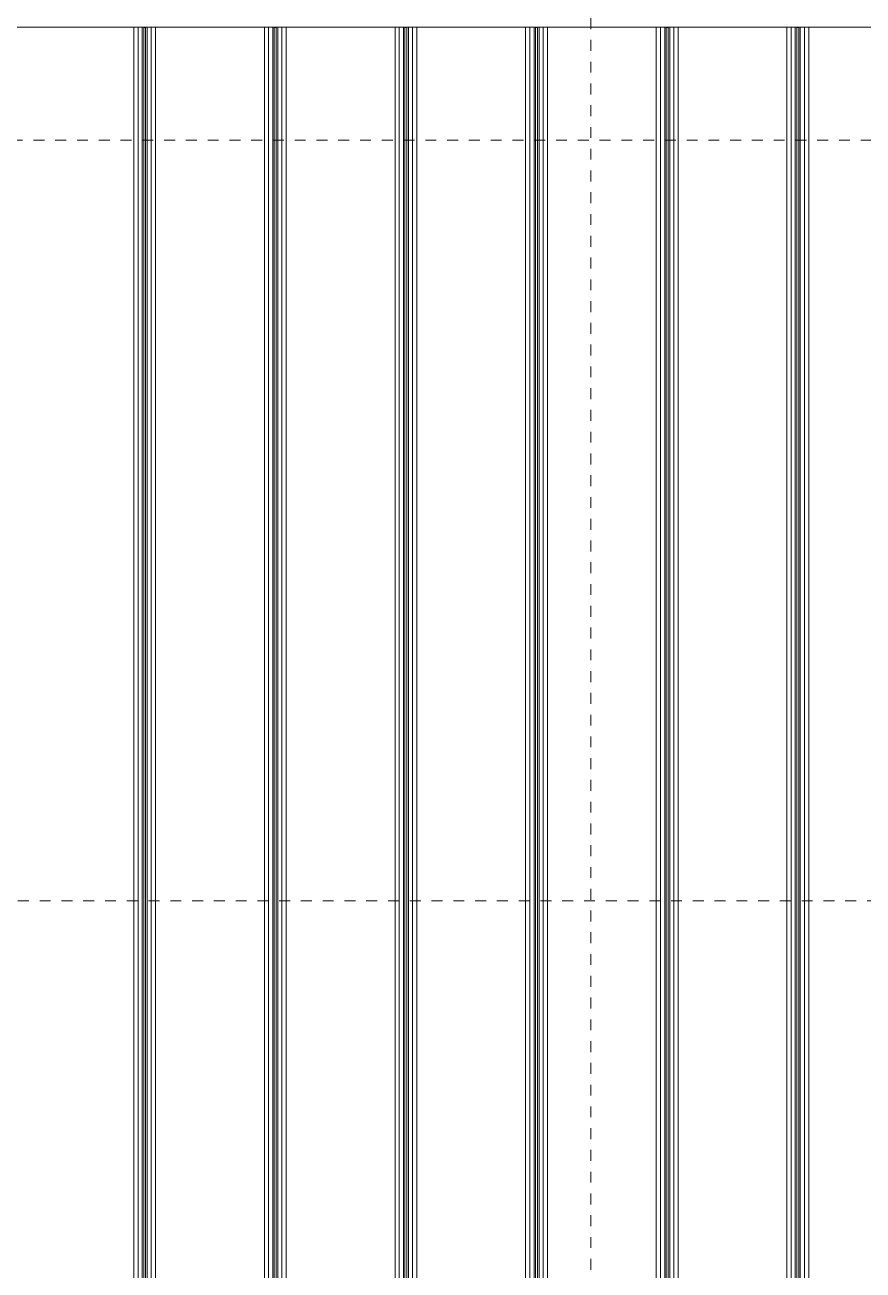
# Model space of a CAD drawing. Header units: metres. Extents: x -8 to 121, y -57 to 15.
# Drawn here: x 24.8 to 32.5, y -10.97 to 0.47 of the extents above; entities that cross this region are included whole.
import ezdxf

# ---------------------------------------------------------------- set-up
doc = ezdxf.new("R2010")
doc.units = ezdxf.units.M
doc.linetypes.add('Grid Line', pattern=[0.022225, 0.0127, -0.003175, 0.003175, -0.003175])
for name, color, linetype, lineweight in [('A-GLAZ-CWMG', 7, 'Continuous', 5), ('A-ROOF', 7, 'Continuous', 9), ('A-WALL', 7, 'Continuous', 9)]:
    doc.layers.add(name, color=color, linetype=linetype, lineweight=lineweight)
doc.layers.add('A-GLAZ-CWMG-1', color=7, linetype='Continuous', lineweight=5, true_color=0xe9e9e9)
doc.layers.add('S-GRID-1', color=9, linetype='Grid Line', lineweight=5, true_color=0x808080)

# ---------------------------------------------------------------- blocks, each defined once
blk = doc.blocks.new('Telhados 1 - Telhados 1-4018348-COBERTURA')
at = {"layer": 'A-ROOF'}
for p, q in [((25.8, 0.447), (25.839, 0.446)), ((25.8, -42.359), (25.8, 0.447)), ((25.839, 0.446), (25.877, 0.446)), ((25.839, -42.359), (25.839, 0.446)), ((25.877, 0.446), (25.891, 0.446)), ((25.877, -42.359), (25.877, 0.446)), ((25.891, -42.359), (25.891, 0.446)), ((25.909, 0.446), (25.923, 0.446)), ((25.909, -42.359), (25.909, 0.446)), ((25.923, 0.446), (25.961, 0.446)), ((25.923, -42.359), (25.923, 0.446)), ((25.961, 0.446), (26, 0.447)), ((25.961, -42.359), (25.961, 0.446)), ((26, -42.359), (26, 0.447)), ((27, 0.447), (27.039, 0.446)), ((27, -42.359), (27, 0.447)), ((27.039, 0.446), (27.077, 0.446)), ((27.039, -42.359), (27.039, 0.446)), ((27.077, 0.446), (27.091, 0.446)), ((27.077, -42.359), (27.077, 0.446)), ((27.091, -42.359), (27.091, 0.446)), ((27.109, 0.446), (27.123, 0.446)), ((27.109, -42.359), (27.109, 0.446)), ((27.123, 0.446), (27.161, 0.446)), ((27.123, -42.359), (27.123, 0.446)), ((27.161, 0.446), (27.2, 0.447)), ((27.161, -42.359), (27.161, 0.446)), ((27.2, -42.359), (27.2, 0.447)), ((28.2, 0.447), (28.239, 0.446)), ((28.2, -42.359), (28.2, 0.447)), ((28.239, 0.446), (28.277, 0.446)), ((28.239, -42.359), (28.239, 0.446)), ((28.277, 0.446), (28.291, 0.446)), ((28.277, -42.359), (28.277, 0.446)), ((28.291, -42.359), (28.291, 0.446)), ((28.309, 0.446), (28.323, 0.446)), ((28.309, -42.359), (28.309, 0.446)), ((28.323, 0.446), (28.361, 0.446)), ((28.323, -42.359), (28.323, 0.446)), ((28.361, 0.446), (28.4, 0.447)), ((28.361, -42.359), (28.361, 0.446)), ((28.4, -42.359), (28.4, 0.447)), ((29.4, 0.447), (29.439, 0.446)), ((29.4, -42.359), (29.4, 0.447)), ((29.439, 0.446), (29.477, 0.446)), ((29.439, -42.359), (29.439, 0.446)), ((29.477, 0.446), (29.491, 0.446)), ((29.477, -42.359), (29.477, 0.446)), ((29.491, -42.359), (29.491, 0.446)), ((29.509, 0.446), (29.523, 0.446)), ((29.509, -42.359), (29.509, 0.446)), ((29.523, 0.446), (29.561, 0.446)), ((29.523, -42.359), (29.523, 0.446)), ((29.561, 0.446), (29.6, 0.447)), ((29.561, -42.359), (29.561, 0.446)), ((29.6, -42.359), (29.6, 0.447)), ((30.6, 0.447), (30.639, 0.446)), ((30.6, -42.359), (30.6, 0.447)), ((30.639, 0.446), (30.677, 0.446)), ((30.639, -42.359), (30.639, 0.446)), ((30.677, 0.446), (30.691, 0.446)), ((30.677, -42.359), (30.677, 0.446)), ((30.691, -42.359), (30.691, 0.446)), ((30.709, 0.446), (30.723, 0.446)), ((30.709, -42.359), (30.709, 0.446)), ((30.723, 0.446), (30.761, 0.446)), ((30.723, -42.359), (30.723, 0.446)), ((30.761, 0.446), (30.8, 0.447)), ((30.761, -42.359), (30.761, 0.446)), ((30.8, -42.359), (30.8, 0.447)), ((31.8, 0.447), (31.839, 0.446)), ((31.8, -42.359), (31.8, 0.447)), ((31.839, 0.446), (31.877, 0.446)), ((31.839, -42.359), (31.839, 0.446)), ((31.877, 0.446), (31.891, 0.446)), ((31.877, -42.359), (31.877, 0.446)), ((31.891, -42.359), (31.891, 0.446)), ((31.909, 0.446), (31.923, 0.446)), ((31.909, -42.359), (31.909, 0.446)), ((31.923, 0.446), (31.961, 0.446)), ((31.923, -42.359), (31.923, 0.446)), ((31.961, 0.446), (32, 0.447)), ((31.961, -42.359), (31.961, 0.446)), ((32, -42.359), (32, 0.447))]:
    blk.add_line(p, q, dxfattribs=at)
for centre, major_axis, start_param, end_param in [((25.3, 0.442), (0.708, 0), 1.945627, 2.353822), ((25.3, 0.442), (0.708, 0), 0.786486, 1.196147), ((25.3, 0.442), (0.71, 0), 0.785609, 0.788649), ((25.9, 0.446), (0.0159, 0), 4.074595, 5.350183), ((26.5, 0.442), (0.708, 0), 1.945627, 2.353822), ((26.5, 0.442), (0.708, 0), 0.786486, 1.196147), ((27.1, 0.446), (0.0159, 0), 4.074595, 5.350183), ((27.7, 0.442), (0.708, 0), 1.945627, 2.353822), ((27.7, 0.442), (0.708, 0), 0.786486, 1.196147), ((28.3, 0.446), (0.0159, 0), 4.074595, 5.350183), ((28.9, 0.442), (0.708, 0), 1.945627, 2.353822), ((28.9, 0.442), (0.708, 0), 0.786486, 1.196147), ((29.5, 0.446), (0.0159, 0), 4.074595, 5.350183), ((30.1, 0.442), (0.708, 0), 1.945627, 2.353822), ((30.1, 0.442), (0.708, 0), 0.786486, 1.196147), ((30.7, 0.446), (0.0159, 0), 4.074595, 5.350183), ((31.3, 0.442), (0.708, 0), 1.945627, 2.353822), ((31.3, 0.442), (0.708, 0), 0.786486, 1.196147), ((31.9, 0.446), (0.0159, 0), 4.074595, 5.350183), ((32.5, 0.442), (0.708, 0), 1.945627, 2.353822)]:
    blk.add_ellipse(centre, major_axis=major_axis, ratio=0.010001, start_param=start_param, end_param=end_param, dxfattribs=at)
blk = doc.blocks.new('Rectangular Mullion - Perfil C 200 RETO-4760855-COBERTURA')
at = {"layer": 'A-GLAZ-CWMG-1'}
h = blk.add_hatch(color=256, dxfattribs=at)
h.paths.add_polyline_path([(76.302, 0.446), (76.47, 0.448), (76.298, 0.446)])
h.paths.add_polyline_path([(77.502, 0.446), (77.709, 0.448), (77.498, 0.446)])
h.paths.add_polyline_path([(73.902, 0.446), (73.925, 0.448), (73.898, 0.446)])
h.paths.add_polyline_path([(70.302, 0.446), (70.457, 0.448), (70.298, 0.446)])
h.paths.add_polyline_path([(72.702, 0.446), (72.947, 0.448), (72.698, 0.446)])
h.paths.add_polyline_path([(64.302, 0.446), (64.387, 0.448), (64.298, 0.446)])
h.paths.add_polyline_path([(66.702, 0.446), (66.947, 0.448), (66.698, 0.446)])
h.paths.add_polyline_path([(65.502, 0.446), (65.67, 0.448), (65.498, 0.446)])
h.paths.add_polyline_path([(63.102, 0.446), (63.086, 0.448), (63.098, 0.446)])
h.paths.add_polyline_path([(55.902, 0.446), (56.147, 0.448), (55.898, 0.446)])
h.paths.add_polyline_path([(57.102, 0.446), (57.347, 0.448), (57.098, 0.446)])
h.paths.add_polyline_path([(52.302, 0.446), (52.547, 0.448), (52.298, 0.446)])
h.paths.add_polyline_path([(47.502, 0.446), (47.747, 0.448), (47.498, 0.446)])
h.paths.add_polyline_path([(45.102, 0.446), (45.27, 0.448), (45.098, 0.446)])
h.paths.add_polyline_path([(39.102, 0.446), (39.24, 0.448), (39.098, 0.446)])
h.paths.add_polyline_path([(36.702, 0.446), (36.947, 0.448), (36.698, 0.446)])
h.paths.add_polyline_path([(40.302, 0.446), (40.47, 0.448), (40.298, 0.446)])
h.paths.add_polyline_path([(34.302, 0.446), (34.47, 0.448), (34.298, 0.446)])
h.paths.add_polyline_path([(31.902, 0.446), (32.147, 0.448), (31.898, 0.446)])
h.paths.add_polyline_path([(30.702, 0.446), (30.947, 0.448), (30.698, 0.446)])
h.paths.add_polyline_path([(27.102, 0.446), (27.101, 0.448), (27.101, 0.446)])
h.paths.add_polyline_path([(25.902, 0.446), (26.147, 0.448), (25.898, 0.446)])
h.paths.add_polyline_path([(29.502, 0.446), (29.67, 0.448), (29.498, 0.446)])
h.paths.add_polyline_path([(22.302, 0.446), (22.331, 0.448), (22.298, 0.446)])
h.paths.add_polyline_path([(24.702, 0.446), (24.87, 0.448), (24.698, 0.446)])
h.paths.add_polyline_path([(19.902, 0.446), (20.147, 0.448), (19.898, 0.446)])
h.paths.add_polyline_path([(15.102, 0.446), (15.347, 0.448), (15.098, 0.446)])
h.paths.add_polyline_path([(13.902, 0.446), (14.07, 0.448), (13.898, 0.446)])
h.paths.add_polyline_path([(16.302, 0.446), (16.547, 0.448), (16.298, 0.446)])
h.paths.add_polyline_path([(18.702, 0.446), (18.863, 0.448), (18.698, 0.446)])
h.paths.add_polyline_path([(10.302, 0.446), (10.547, 0.448), (10.298, 0.446)])
h.paths.add_polyline_path([(12.702, 0.446), (12.793, 0.448), (12.698, 0.446)])
h.paths.add_polyline_path([(78.387, 0.447), (78.387, 0.448), (78.35, 0.447)])
h.paths.add_polyline_path([(65.254, 0.448), (65.254, 0.448), (65.33, 0.448)])

msp = doc.modelspace()

# ---------------------------------------------------------------- linework, layer by layer
at = {"layer": 'A-WALL'}
msp.add_line((78.5866, 0.4483), (-0.5866, 0.4483), dxfattribs=at)
at = {"layer": 'S-GRID-1'}
for p, q in [((30, -52.97), (30, 12.9494)), ((94.379, -0.59), (-5.3958, -0.59)), ((78.6361, -7.58), (-5.3958, -7.58))]:
    msp.add_line(p, q, dxfattribs=at)

# ---------------------------------------------------------------- block references
at = {"layer": 'A-GLAZ-CWMG'}
msp.add_blockref('Rectangular Mullion - Perfil C 200 RETO-4760855-COBERTURA', (0, 0), dxfattribs=at)
at = {"layer": 'A-ROOF'}
msp.add_blockref('Telhados 1 - Telhados 1-4018348-COBERTURA', (0, 0), dxfattribs=at)

doc.saveas('drawing.dxf')
